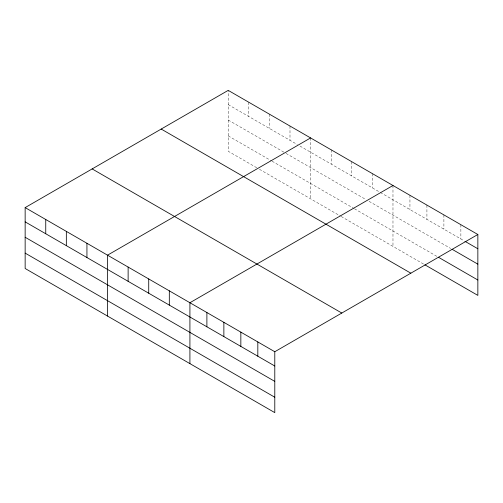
<?xml version="1.0" encoding="UTF-8"?>
<svg xmlns="http://www.w3.org/2000/svg" width="503" height="503" viewBox="0 0 503 503"><rect width="100%" height="100%" fill="white"/><g stroke="black" fill="none" stroke-linecap="round" stroke-linejoin="round"><path stroke-width="0.38" stroke-dasharray="2.52 1.89" d="M228.211 104.637L297.304 144.524M299.958 146.059L379.683 192.089M380.35 192.473L464.269 240.924M228.211 120.022L285.346 153.013M286.006 153.396L365.731 199.421M369.057 201.338L450.688 248.469M228.211 135.879L271.394 160.809M272.054 161.193L353.772 208.374M354.439 208.758L437.107 256.486M256.775 167.757L228.211 151.265L228.211 90.37M259.435 169.291L340.487 216.089M341.153 216.472L423.526 264.031M460.874 224.703L460.874 238.963M443.898 214.9L443.898 229.161M426.921 205.098L426.921 219.365M409.945 195.296L409.945 209.562M392.975 185.5L392.975 246.388M372.377 173.604L372.377 187.871M351.779 161.714L351.779 175.981M331.188 149.825L331.188 164.091M310.59 137.935L310.59 198.83M289.992 126.046L289.992 140.306M269.401 114.156L269.401 128.416M248.803 102.26L248.803 116.526"/><path stroke-width="0.75" d="M274.789 381.387L274.789 351.735L25.15 207.607L25.15 268.501L274.789 412.63L274.789 381.387L25.15 237.259M424.884 264.817L477.85 295.393L477.85 234.499L228.211 90.37L25.15 207.607M310.59 137.935L107.529 255.172L107.529 316.06M392.975 185.5L189.914 302.731L189.914 363.625M274.789 351.735L477.85 234.499M464.948 241.314L477.85 248.765M452.046 249.255L477.85 264.15M438.465 257.266L477.85 280.008M161.199 129.057L410.838 273.186M92.162 168.92L341.801 313.048M25.15 221.867L274.789 366.002M25.15 253.11L274.789 397.238M257.819 341.933L257.819 356.199M240.843 332.137L240.843 346.397M223.866 322.335L223.866 336.595M206.89 312.533L206.89 326.799M169.316 290.841L169.316 305.107M148.725 278.951L148.725 293.211M128.127 267.062L128.127 281.322M86.937 243.276L86.937 257.542M66.339 231.386L66.339 245.653M45.748 219.497L45.748 233.763"/></g></svg>
